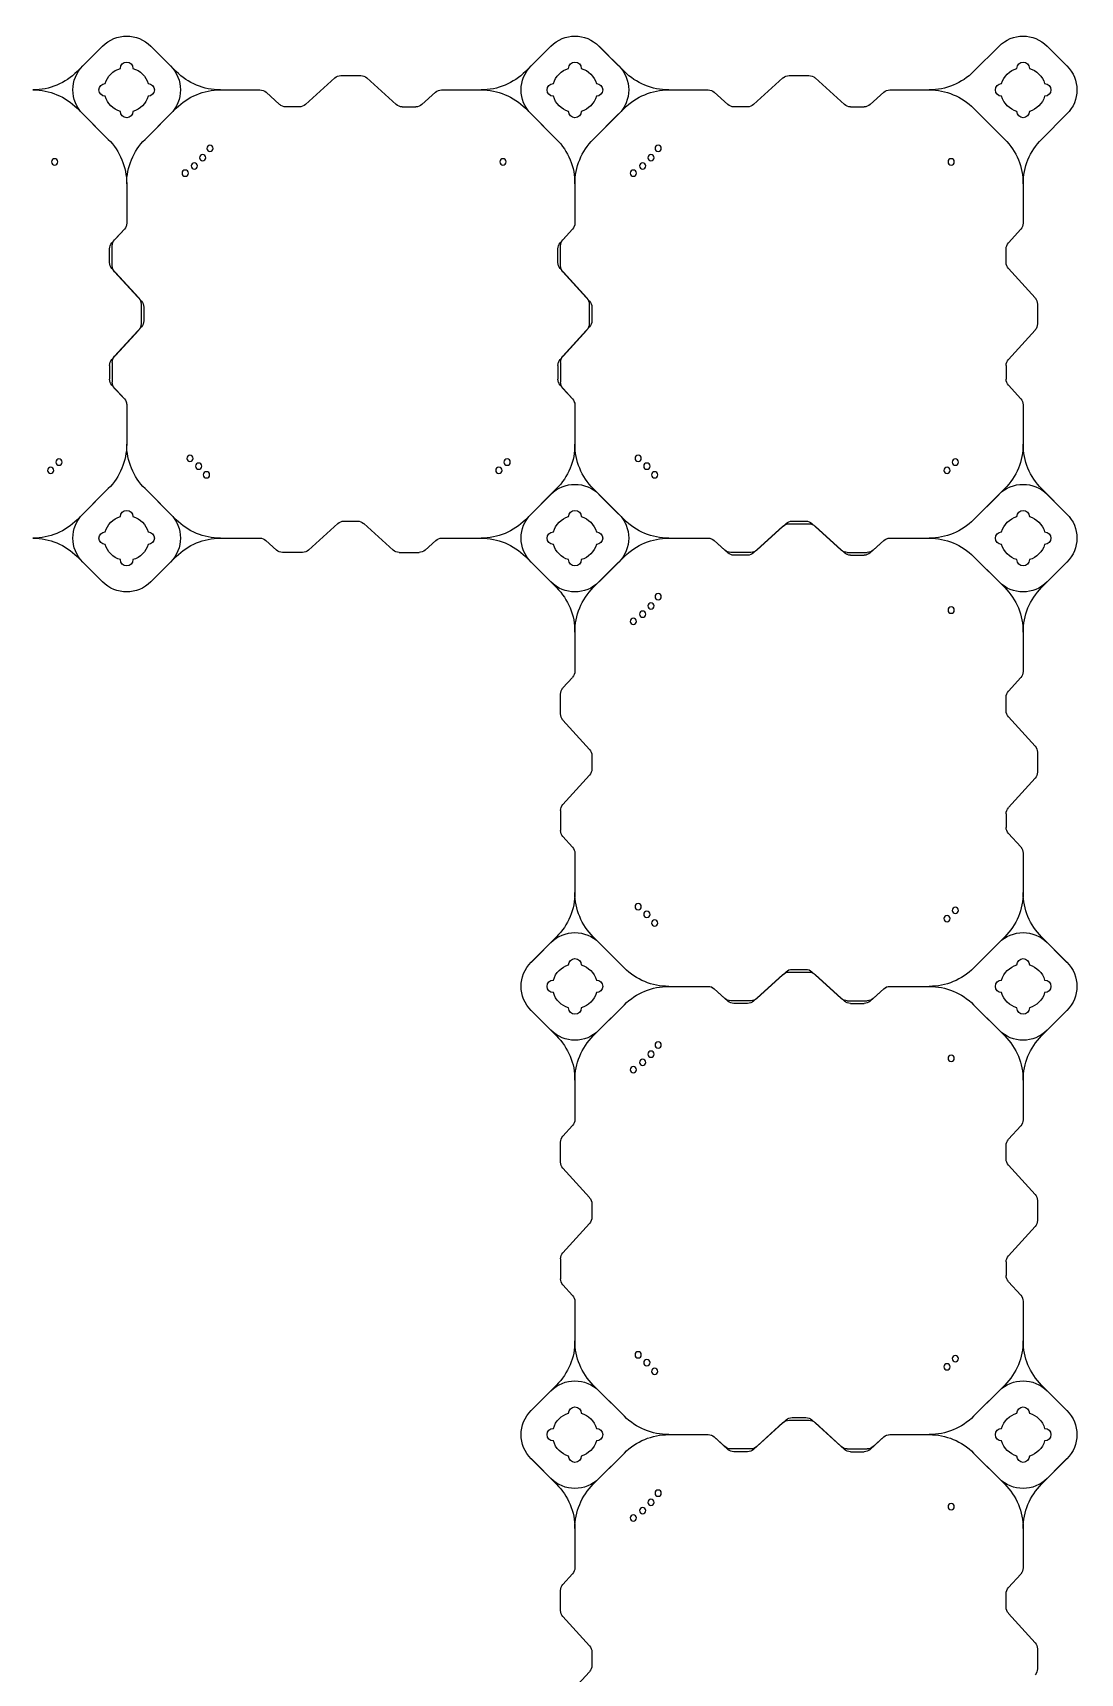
# Model space of a CAD drawing. Header units: millimetres. Extents: x -1612139 to -1260738, y 1141106 to 1536160.
# Drawn here: x -1304318 to -1303150, y 1196665 to 1198495 of the extents above; entities that cross this region are included whole.
import ezdxf

# ---------------------------------------------------------------- set-up
doc = ezdxf.new("R2010")
doc.units = ezdxf.units.MM
doc.header["$LTSCALE"] = 10
doc.layers.get('0').update_dxf_attribs({"linetype": 'CONTINUOUS'})
doc.layers.add('W-FLOAT_BOWL浮筒', color=253, linetype='CONTINUOUS')

# ---------------------------------------------------------------- blocks, each defined once
blk = doc.blocks.new('橙色')
at = {"layer": 'W-FLOAT_BOWL浮筒', "color": 30}
for p, q in [((10486.6, -10202.9), (10516.4, -10235.6)), ((10519, -10257.6), (10519, -10242.4)), ((11016, -10261.1), (11016, -10238.9)), ((10486.6, -10297.1), (10516.4, -10264.4)), ((10983.6, -10300.6), (11013.4, -10267.9)), ((10484, -10303.9), (10484, -10326.1)), ((10981, -10307.4), (10981, -10322.6)), ((10486.6, -10332.9), (10497.4, -10344.7)), ((10983.6, -10329.4), (10997.4, -10344.5)), ((10500, -10395.3), (10500, -10351.5)), ((11000, -10395.3), (11000, -10351.3)), ((10451.2, -10473.2), (10479.5, -10444.8)), ((10555.2, -10479.5), (10520.5, -10444.8)), ((10944.8, -10479.5), (10979.5, -10444.8)), ((11048.8, -10473.2), (11020.5, -10444.8)), ((10451.2, -10473.1), (10473.1, -10451.2)), ((10526.8, -10451.2), (10555.2, -10479.5)), ((10973.2, -10451.2), (10944.8, -10479.5)), ((11026.9, -10451.2), (11048.8, -10473.1)), ((10670.6, -10483.6), (10655.5, -10497.4)), ((10696.1, -10484), (10673.9, -10484)), ((10692.6, -10481), (10677.4, -10481)), ((10699.4, -10483.6), (10732.1, -10513.4)), ((10800.6, -10483.6), (10767.9, -10513.4)), ((10803.9, -10484), (10826.1, -10484)), ((10807.4, -10481), (10822.6, -10481)), ((10829.4, -10483.6), (10844.5, -10497.4)), ((10604.6, -10500), (10648.7, -10500)), ((10604.6, -10500), (10648.5, -10500)), ((10667.1, -10486.6), (10655.3, -10497.4)), ((10702.9, -10486.6), (10735.6, -10516.4)), ((10797.1, -10486.6), (10764.4, -10516.4)), ((10832.9, -10486.6), (10844.7, -10497.4)), ((10851.3, -10500), (10895.3, -10500)), ((10851.5, -10500), (10895.3, -10500)), ((10520.5, -10555.2), (10555.2, -10520.5)), ((10526.8, -10548.8), (10555.2, -10520.5)), ((10738.9, -10516), (10761.1, -10516)), ((10742.4, -10519), (10757.6, -10519)), ((10973.2, -10548.8), (10944.8, -10520.5)), ((10979.5, -10555.2), (10944.8, -10520.5)), ((10451.2, -10526.8), (10479.5, -10555.2)), ((10473.1, -10548.8), (10451.2, -10526.9)), ((11048.8, -10526.8), (11020.5, -10555.2)), ((11048.8, -10526.9), (11026.9, -10548.8)), ((10500, -10648.5), (10500, -10604.6)), ((11000, -10648.7), (11000, -10604.6)), ((10486.6, -10667.1), (10497.4, -10655.3)), ((10983.6, -10670.6), (10997.4, -10655.5)), ((10484, -10696.1), (10484, -10673.9)), ((10981, -10692.6), (10981, -10677.4)), ((10486.6, -10702.9), (10516.4, -10735.6)), ((10983.6, -10699.4), (11013.4, -10732.1)), ((11016, -10761.1), (11016, -10738.9)), ((10519, -10757.6), (10519, -10742.4)), ((10486.6, -10797.1), (10516.4, -10764.4)), ((10983.6, -10800.6), (11013.4, -10767.9)), ((10484, -10803.9), (10484, -10826.1)), ((10981, -10807.4), (10981, -10822.6)), ((10983.6, -10829.4), (10997.4, -10844.5)), ((10486.6, -10832.9), (10497.4, -10844.7)), ((10500, -10895.3), (10500, -10851.5)), ((11000, -10895.3), (11000, -10851.3)), ((10451.2, -10973.2), (10479.5, -10944.8)), ((10451.2, -10973.1), (10473.1, -10951.2)), ((10555.2, -10979.5), (10520.5, -10944.8)), ((10526.8, -10951.2), (10555.2, -10979.5)), ((10944.8, -10979.5), (10979.5, -10944.8)), ((10973.2, -10951.2), (10944.8, -10979.5)), ((11048.8, -10973.2), (11020.5, -10944.8)), ((11026.9, -10951.2), (11048.8, -10973.1)), ((10667.1, -10986.6), (10655.3, -10997.4)), ((10670.6, -10983.6), (10655.5, -10997.4)), ((10696.1, -10984), (10673.9, -10984)), ((10692.6, -10981), (10677.4, -10981)), ((10699.4, -10983.6), (10732.1, -11013.4)), ((10702.9, -10986.6), (10735.6, -11016.4)), ((10797.1, -10986.6), (10764.4, -11016.4)), ((10800.6, -10983.6), (10767.9, -11013.4)), ((10803.9, -10984), (10826.1, -10984)), ((10807.4, -10981), (10822.6, -10981)), ((10829.4, -10983.6), (10844.5, -10997.4)), ((10832.9, -10986.6), (10844.7, -10997.4)), ((10604.6, -11000), (10648.7, -11000)), ((10604.6, -11000), (10648.5, -11000)), ((10851.3, -11000), (10895.3, -11000)), ((10851.5, -11000), (10895.3, -11000)), ((10451.2, -11026.8), (10479.5, -11055.2)), ((10473.1, -11048.8), (10451.2, -11026.9)), ((10520.5, -11055.2), (10555.2, -11020.5)), ((10526.8, -11048.8), (10555.2, -11020.5)), ((10738.9, -11016), (10761.1, -11016)), ((10742.4, -11019), (10757.6, -11019)), ((10973.2, -11048.8), (10944.8, -11020.5)), ((10979.5, -11055.2), (10944.8, -11020.5)), ((11048.8, -11026.8), (11020.5, -11055.2)), ((11048.8, -11026.9), (11026.9, -11048.8)), ((10500, -11148.5), (10500, -11104.6)), ((11000, -11148.7), (11000, -11104.6)), ((10486.6, -11167.1), (10497.4, -11155.3)), ((10983.6, -11170.6), (10997.4, -11155.5)), ((10484, -11196.1), (10484, -11173.9)), ((10981, -11192.6), (10981, -11177.4)), ((10486.6, -11202.9), (10516.4, -11235.6)), ((10983.6, -11199.4), (11013.4, -11232.1)), ((10519, -11257.6), (10519, -11242.4)), ((11016, -11261.1), (11016, -11238.9)), ((10486.6, -11297.1), (10516.4, -11264.4)), ((10983.6, -11300.6), (11013.4, -11267.9)), ((10484, -11303.9), (10484, -11326.1)), ((10981, -11307.4), (10981, -11322.6)), ((10486.6, -11332.9), (10497.4, -11344.7)), ((10983.6, -11329.4), (10997.4, -11344.5)), ((10500, -11395.3), (10500, -11351.5)), ((11000, -11395.3), (11000, -11351.3)), ((9973.2, -11451.2), (9944.8, -11479.5)), ((9951.2, -11473.1), (9973.1, -11451.2)), ((10026.8, -11451.2), (10055.2, -11479.5)), ((10026.8, -11451.2), (10055.2, -11479.5)), ((10026.9, -11451.2), (10048.8, -11473.1)), ((10026.9, -11451.2), (10048.8, -11473.1)), ((10473.2, -11451.2), (10444.8, -11479.5)), ((10451.2, -11473.2), (10479.5, -11444.8)), ((10451.2, -11473.1), (10473.1, -11451.2)), ((10555.2, -11479.5), (10520.5, -11444.8)), ((10526.8, -11451.2), (10555.2, -11479.5)), ((10526.9, -11451.2), (10548.8, -11473.1)), ((10944.8, -11479.5), (10979.5, -11444.8)), ((10973.2, -11451.2), (10944.8, -11479.5)), ((11048.8, -11473.2), (11020.5, -11444.8)), ((11026.9, -11451.2), (11048.8, -11473.1)), ((10167.1, -11486.6), (10155.3, -11497.4)), ((10196.1, -11484), (10173.9, -11484)), ((10202.9, -11486.6), (10235.6, -11516.4)), ((10297.1, -11486.6), (10264.4, -11516.4)), ((10303.9, -11484), (10326.1, -11484)), ((10332.9, -11486.6), (10344.7, -11497.4)), ((10667.1, -11486.6), (10655.3, -11497.4)), ((10670.6, -11483.6), (10655.5, -11497.4)), ((10696.1, -11484), (10673.9, -11484)), ((10692.6, -11481), (10677.4, -11481)), ((10699.4, -11483.6), (10732.1, -11513.4)), ((10702.9, -11486.6), (10735.6, -11516.4)), ((10797.1, -11486.6), (10764.4, -11516.4)), ((10800.6, -11483.6), (10767.9, -11513.4)), ((10803.9, -11484), (10826.1, -11484)), ((10807.4, -11481), (10822.6, -11481)), ((10829.4, -11483.6), (10844.5, -11497.4)), ((10832.9, -11486.6), (10844.7, -11497.4)), ((10104.6, -11500), (10148.5, -11500)), ((10351.5, -11500), (10395.3, -11500)), ((10604.6, -11500), (10648.7, -11500)), ((10604.6, -11500), (10648.5, -11500)), ((10851.3, -11500), (10895.3, -11500)), ((10851.5, -11500), (10895.3, -11500)), ((9979.5, -11555.2), (9944.8, -11520.5)), ((9951.2, -11526.8), (9979.5, -11555.2)), ((10020.5, -11555.2), (10055.2, -11520.5)), ((10020.5, -11555.2), (10055.2, -11520.5)), ((10048.8, -11526.8), (10020.5, -11555.2)), ((10048.8, -11526.8), (10020.5, -11555.2)), ((10242.4, -11519), (10257.6, -11519)), ((10479.5, -11555.2), (10444.8, -11520.5)), ((10451.2, -11526.8), (10479.5, -11555.2)), ((10473.1, -11548.8), (10451.2, -11526.9)), ((10520.5, -11555.2), (10555.2, -11520.5)), ((10548.8, -11526.8), (10520.5, -11555.2)), ((10526.8, -11548.8), (10555.2, -11520.5)), ((10738.9, -11516), (10761.1, -11516)), ((10742.4, -11519), (10757.6, -11519)), ((10973.2, -11548.8), (10944.8, -11520.5)), ((10979.5, -11555.2), (10944.8, -11520.5)), ((11048.8, -11526.8), (11020.5, -11555.2)), ((11048.8, -11526.9), (11026.9, -11548.8)), ((10000, -11648.7), (10000, -11604.6)), ((10000, -11648.7), (10000, -11604.6)), ((10000, -11648.5), (10000, -11604.6)), ((10000, -11648.5), (10000, -11604.6)), ((10500, -11648.7), (10500, -11604.6)), ((10500, -11648.5), (10500, -11604.6)), ((11000, -11648.7), (11000, -11604.6)), ((9983.6, -11670.6), (9997.4, -11655.5)), ((9986.6, -11667.1), (9997.4, -11655.3)), ((10483.6, -11670.6), (10497.4, -11655.5)), ((10486.6, -11667.1), (10497.4, -11655.3)), ((10983.6, -11670.6), (10997.4, -11655.5)), ((9984, -11696.1), (9984, -11673.9)), ((10484, -11696.1), (10484, -11673.9)), ((9981, -11692.6), (9981, -11677.4)), ((10481, -11692.6), (10481, -11677.4)), ((10981, -11692.6), (10981, -11677.4)), ((9983.6, -11699.4), (10013.4, -11732.1)), ((9986.6, -11702.9), (10016.4, -11735.6)), ((10483.6, -11699.4), (10513.4, -11732.1)), ((10486.6, -11702.9), (10516.4, -11735.6)), ((10983.6, -11699.4), (11013.4, -11732.1)), ((10016, -11761.1), (10016, -11738.9)), ((10019, -11757.6), (10019, -11742.4)), ((10516, -11761.1), (10516, -11738.9)), ((10519, -11757.6), (10519, -11742.4)), ((11016, -11761.1), (11016, -11738.9)), ((9986.6, -11797.1), (10016.4, -11764.4)), ((10486.6, -11797.1), (10516.4, -11764.4)), ((9983.6, -11800.6), (10013.4, -11767.9)), ((10483.6, -11800.6), (10513.4, -11767.9)), ((10983.6, -11800.6), (11013.4, -11767.9)), ((9981, -11807.4), (9981, -11822.6)), ((9984, -11803.9), (9984, -11826.1)), ((10481, -11807.4), (10481, -11822.6)), ((10484, -11803.9), (10484, -11826.1)), ((10981, -11807.4), (10981, -11822.6)), ((9983.6, -11829.4), (9997.4, -11844.5)), ((9986.6, -11832.9), (9997.4, -11844.7)), ((10483.6, -11829.4), (10497.4, -11844.5)), ((10486.6, -11832.9), (10497.4, -11844.7)), ((10983.6, -11829.4), (10997.4, -11844.5)), ((10000, -11895.3), (10000, -11851.3)), ((10000, -11895.3), (10000, -11851.3)), ((10000, -11895.3), (10000, -11851.5)), ((10000, -11895.3), (10000, -11851.5)), ((10500, -11895.3), (10500, -11851.3)), ((10500, -11895.3), (10500, -11851.5)), ((11000, -11895.3), (11000, -11851.3)), ((9944.8, -11979.5), (9979.5, -11944.8)), ((9951.2, -11973.2), (9979.5, -11944.8)), ((10048.8, -11973.2), (10020.5, -11944.8)), ((10048.8, -11973.2), (10020.5, -11944.8)), ((10055.2, -11979.5), (10020.5, -11944.8)), ((10055.2, -11979.5), (10020.5, -11944.8)), ((10444.8, -11979.5), (10479.5, -11944.8)), ((10451.2, -11973.2), (10479.5, -11944.8)), ((10548.8, -11973.2), (10520.5, -11944.8)), ((10555.2, -11979.5), (10520.5, -11944.8)), ((10944.8, -11979.5), (10979.5, -11944.8)), ((11048.8, -11973.2), (11020.5, -11944.8)), ((10170.6, -11983.6), (10155.5, -11997.4)), ((10192.6, -11981), (10177.4, -11981)), ((10199.4, -11983.6), (10232.1, -12013.4)), ((10300.6, -11983.6), (10267.9, -12013.4)), ((10307.4, -11981), (10322.6, -11981)), ((10329.4, -11983.6), (10344.5, -11997.4)), ((10670.6, -11983.6), (10655.5, -11997.4)), ((10692.6, -11981), (10677.4, -11981)), ((10699.4, -11983.6), (10732.1, -12013.4)), ((10800.6, -11983.6), (10767.9, -12013.4)), ((10807.4, -11981), (10822.6, -11981)), ((10829.4, -11983.6), (10844.5, -11997.4)), ((10104.6, -12000), (10148.7, -12000)), ((10351.3, -12000), (10395.3, -12000)), ((10604.6, -12000), (10648.7, -12000)), ((10851.3, -12000), (10895.3, -12000)), ((9973.2, -12048.8), (9944.8, -12020.5)), ((10026.8, -12048.8), (10055.2, -12020.5)), ((10026.8, -12048.8), (10055.2, -12020.5)), ((10238.9, -12016), (10261.1, -12016)), ((10473.2, -12048.8), (10444.8, -12020.5)), ((10526.8, -12048.8), (10555.2, -12020.5)), ((10738.9, -12016), (10761.1, -12016)), ((10973.2, -12048.8), (10944.8, -12020.5)), ((9973.1, -12048.8), (9951.2, -12026.9)), ((10048.8, -12026.9), (10026.9, -12048.8)), ((10048.8, -12026.9), (10026.9, -12048.8)), ((10473.1, -12048.8), (10451.2, -12026.9)), ((10548.8, -12026.9), (10526.9, -12048.8)), ((11048.8, -12026.9), (11026.9, -12048.8))]:
    blk.add_line(p, q, dxfattribs=at)
for centre in [(10565.3, -10407.1), (10575.6, -10415.2), (10584.8, -10424.4), (10919.7, -10419.7), (10592.9, -10434.7), (10589, -10570.6), (10915.2, -10575.6), (10570.6, -10589), (10580.3, -10580.3), (10924.4, -10584.8), (10565.3, -10907.1), (10575.6, -10915.2), (10584.8, -10924.4), (10919.7, -10919.7), (10592.9, -10934.7), (10589, -11070.6), (10570.6, -11089), (10580.3, -11080.3), (10915.2, -11075.6), (10924.4, -11084.8), (10565.3, -11407.1), (10575.6, -11415.2), (10919.7, -11419.7), (10584.8, -11424.4), (10592.9, -11434.7), (9915.2, -11575.6), (9924.4, -11584.8), (10080.3, -11580.3), (10089, -11570.6), (10415.2, -11575.6), (10424.4, -11584.8), (10580.3, -11580.3), (10589, -11570.6), (10915.2, -11575.6), (10924.4, -11584.8), (10070.6, -11589), (10570.6, -11589), (10065.3, -11907.1), (10075.6, -11915.2), (10565.3, -11907.1), (10575.6, -11915.2), (9919.7, -11919.7), (10084.8, -11924.4), (10419.7, -11919.7), (10584.8, -11924.4), (10919.7, -11919.7), (10092.9, -11934.7), (10592.9, -11934.7)]:
    blk.add_circle(centre, 3.5, dxfattribs=at)
for centre, radius, start, end in [((10509, -10242.4), 10, 0, 42.2737), ((11006, -10238.9), 10, 0, 42.2737), ((10509, -10257.6), 10, 317.7263, 0), ((11006, -10261.1), 10, 317.7263, 0), ((10494, -10303.9), 10, 137.7263, 180), ((10991, -10307.4), 10, 137.7263, 180), ((10494, -10326.1), 10, 180, 222.2737), ((10991, -10322.6), 10, 180, 222.2737), ((10490, -10351.5), 10, 0, 42.2737), ((10990, -10351.3), 10, 0, 42.2737), ((10430, -10395.3), 70, 315, 0), ((10570, -10395.3), 70, 180, 225), ((10930, -10395.3), 70, 315, 0), ((11070, -10395.3), 70, 180, 225), ((10500, -10478), 38, 45, 135), ((11000, -10478), 38, 45, 135), ((10478, -10500), 38, 135, 225), ((10478, -10500), 38, 135, 225), ((10500, -10500), 25, 106.2602, 163.7398), ((10500, -10500), 25, 106.2602, 163.7398), ((10500, -10476), 7, 0, 180), ((10500, -10476), 7, 0, 180), ((10500, -10500), 25, 16.2602, 73.7398), ((10500, -10500), 25, 16.2602, 73.7398), ((10604.7, -10430), 70, 225, 270), ((10604.7, -10430), 70, 225, 270), ((10673.9, -10494), 10, 90, 132.2737), ((10677.4, -10491), 10, 90, 132.2737), ((10692.6, -10491), 10, 47.7263, 90), ((10696.1, -10494), 10, 47.7263, 90), ((10803.9, -10494), 10, 90, 132.2737), ((10807.4, -10491), 10, 90, 132.2737), ((10822.6, -10491), 10, 47.7263, 90), ((10826.1, -10494), 10, 47.7263, 90), ((10895.3, -10430), 70, 270, 315), ((10895.3, -10430), 70, 270, 315), ((11000, -10500), 25, 106.2602, 163.7398), ((11000, -10500), 25, 106.2602, 163.7398), ((11000, -10476), 7, 0, 180), ((11000, -10476), 7, 0, 180), ((11000, -10500), 25, 16.2602, 73.7398), ((11000, -10500), 25, 16.2602, 73.7398), ((11022, -10500), 38, 315, 45), ((11022, -10500), 38, 315, 45), ((10476, -10500), 7, 90, 270), ((10476, -10500), 7, 90, 270), ((10524, -10500), 7, 270, 90), ((10524, -10500), 7, 270, 90), ((10604.7, -10570), 70, 90, 135), ((10604.7, -10570), 70, 90, 135), ((10648.5, -10490), 10, 270, 312.2737), ((10648.7, -10490), 10, 270, 312.2737), ((10851.3, -10490), 10, 227.7263, 270), ((10851.5, -10490), 10, 227.7263, 270), ((10895.3, -10570), 70, 45, 90), ((10895.3, -10570), 70, 45, 90), ((10976, -10500), 7, 90, 270), ((10976, -10500), 7, 90, 270), ((11024, -10500), 7, 270, 90), ((11024, -10500), 7, 270, 90), ((10500, -10500), 25, 196.2602, 253.7398), ((10500, -10500), 25, 196.2602, 253.7398), ((10500, -10500), 25, 286.2602, 343.7398), ((10500, -10500), 25, 286.2602, 343.7398), ((10738.9, -10506), 10, 227.7263, 270), ((10742.4, -10509), 10, 227.7263, 270), ((10757.6, -10509), 10, 270, 312.2737), ((10761.1, -10506), 10, 270, 312.2737), ((11000, -10500), 25, 196.2602, 253.7398), ((11000, -10500), 25, 196.2602, 253.7398), ((11000, -10500), 25, 286.2602, 343.7398), ((11000, -10500), 25, 286.2602, 343.7398), ((10500, -10524), 7, 180, 0), ((10500, -10524), 7, 180, 0), ((11000, -10524), 7, 180, 0), ((11000, -10524), 7, 180, 0), ((10500, -10522), 38, 225, 315), ((10430, -10604.7), 70, 0, 45), ((10570, -10604.7), 70, 135, 180), ((11000, -10522), 38, 225, 315), ((10930, -10604.7), 70, 0, 45), ((11070, -10604.7), 70, 135, 180), ((10490, -10648.5), 10, 317.7263, 0), ((10990, -10648.7), 10, 317.7263, 0), ((10494, -10673.9), 10, 137.7263, 180), ((10991, -10677.4), 10, 137.7263, 180), ((10494, -10696.1), 10, 180, 222.2737), ((10991, -10692.6), 10, 180, 222.2737), ((10509, -10742.4), 10, 0, 42.2737), ((11006, -10738.9), 10, 0, 42.2737), ((10509, -10757.6), 10, 317.7263, 0), ((11006, -10761.1), 10, 317.7263, 0), ((10494, -10803.9), 10, 137.7263, 180), ((10991, -10807.4), 10, 137.7263, 180), ((10494, -10826.1), 10, 180, 222.2737), ((10991, -10822.6), 10, 180, 222.2737), ((10490, -10851.5), 10, 0, 42.2737), ((10990, -10851.3), 10, 0, 42.2737), ((10430, -10895.3), 70, 315, 0), ((10570, -10895.3), 70, 180, 225), ((10930, -10895.3), 70, 315, 0), ((11070, -10895.3), 70, 180, 225), ((10500, -10978), 38, 45, 135), ((11000, -10978), 38, 45, 135), ((10478, -11000), 38, 135, 225), ((10478, -11000), 38, 135, 225), ((10500, -11000), 25, 106.2602, 163.7398), ((10500, -11000), 25, 106.2602, 163.7398), ((10500, -10976), 7, 0, 180), ((10500, -10976), 7, 0, 180), ((10500, -11000), 25, 16.2602, 73.7398), ((10500, -11000), 25, 16.2602, 73.7398), ((11000, -11000), 25, 106.2602, 163.7398), ((11000, -11000), 25, 106.2602, 163.7398), ((11000, -10976), 7, 0, 180), ((11000, -10976), 7, 0, 180), ((11000, -11000), 25, 16.2602, 73.7398), ((11000, -11000), 25, 16.2602, 73.7398), ((11022, -11000), 38, 315, 45), ((11022, -11000), 38, 315, 45), ((10476, -11000), 7, 90, 270), ((10476, -11000), 7, 90, 270), ((10524, -11000), 7, 270, 90), ((10524, -11000), 7, 270, 90), ((10604.7, -10930), 70, 225, 270), ((10604.7, -10930), 70, 225, 270), ((10673.9, -10994), 10, 90, 132.2737), ((10677.4, -10991), 10, 90, 132.2737), ((10692.6, -10991), 10, 47.7263, 90), ((10696.1, -10994), 10, 47.7263, 90), ((10803.9, -10994), 10, 90, 132.2737), ((10807.4, -10991), 10, 90, 132.2737), ((10822.6, -10991), 10, 47.7263, 90), ((10826.1, -10994), 10, 47.7263, 90), ((10895.3, -10930), 70, 270, 315), ((10895.3, -10930), 70, 270, 315), ((10976, -11000), 7, 90, 270), ((10976, -11000), 7, 90, 270), ((11024, -11000), 7, 270, 90), ((11024, -11000), 7, 270, 90), ((10500, -11000), 25, 196.2602, 253.7398), ((10500, -11000), 25, 196.2602, 253.7398), ((10500, -11000), 25, 286.2602, 343.7398), ((10500, -11000), 25, 286.2602, 343.7398), ((10604.7, -11070), 70, 90, 135), ((10604.7, -11070), 70, 90, 135), ((10648.5, -10990), 10, 270, 312.2737), ((10648.7, -10990), 10, 270, 312.2737), ((10738.9, -11006), 10, 227.7263, 270), ((10761.1, -11006), 10, 270, 312.2737), ((10851.3, -10990), 10, 227.7263, 270), ((10851.5, -10990), 10, 227.7263, 270), ((10895.3, -11070), 70, 45, 90), ((10895.3, -11070), 70, 45, 90), ((11000, -11000), 25, 196.2602, 253.7398), ((11000, -11000), 25, 196.2602, 253.7398), ((11000, -11000), 25, 286.2602, 343.7398), ((11000, -11000), 25, 286.2602, 343.7398), ((10500, -11024), 7, 180, 0), ((10500, -11024), 7, 180, 0), ((10742.4, -11009), 10, 227.7263, 270), ((10757.6, -11009), 10, 270, 312.2737), ((11000, -11024), 7, 180, 0), ((11000, -11024), 7, 180, 0), ((10500, -11022), 38, 225, 315), ((11000, -11022), 38, 225, 315), ((10430, -11104.7), 70, 0, 45), ((10570, -11104.7), 70, 135, 180), ((10930, -11104.7), 70, 0, 45), ((11070, -11104.7), 70, 135, 180), ((10490, -11148.5), 10, 317.7263, 0), ((10990, -11148.7), 10, 317.7263, 0), ((10494, -11173.9), 10, 137.7263, 180), ((10991, -11177.4), 10, 137.7263, 180), ((10494, -11196.1), 10, 180, 222.2737), ((10991, -11192.6), 10, 180, 222.2737), ((11006, -11238.9), 10, 0, 42.2737), ((10509, -11242.4), 10, 0, 42.2737), ((10509, -11257.6), 10, 317.7263, 0), ((11006, -11261.1), 10, 317.7263, 0), ((10494, -11303.9), 10, 137.7263, 180), ((10991, -11307.4), 10, 137.7263, 180), ((10494, -11326.1), 10, 180, 222.2737), ((10991, -11322.6), 10, 180, 222.2737), ((10990, -11351.3), 10, 0, 42.2737), ((10490, -11351.5), 10, 0, 42.2737), ((10430, -11395.3), 70, 315, 0), ((10570, -11395.3), 70, 180, 225), ((10930, -11395.3), 70, 315, 0), ((11070, -11395.3), 70, 180, 225), ((10000, -11478), 38, 45, 135), ((10000, -11478), 38, 45, 135), ((10500, -11478), 38, 45, 135), ((10500, -11478), 38, 45, 135), ((11000, -11478), 38, 45, 135), ((10000, -11476), 7, 0, 180), ((10000, -11476), 7, 0, 180), ((10500, -11476), 7, 0, 180), ((10500, -11476), 7, 0, 180), ((10500, -11476), 7, 0, 180), ((11000, -11476), 7, 0, 180), ((11000, -11476), 7, 0, 180), ((9895.3, -11430), 70, 270, 315), ((9978, -11500), 38, 135, 225), ((10000, -11500), 25, 106.2602, 163.7398), ((10000, -11500), 25, 106.2602, 163.7398), ((10000, -11500), 25, 16.2602, 73.7398), ((10000, -11500), 25, 16.2602, 73.7398), ((10022, -11500), 38, 315, 45), ((10022, -11500), 38, 315, 45), ((10104.7, -11430), 70, 225, 270), ((10173.9, -11494), 10, 90, 132.2737), ((10196.1, -11494), 10, 47.7263, 90), ((10303.9, -11494), 10, 90, 132.2737), ((10326.1, -11494), 10, 47.7263, 90), ((10395.3, -11430), 70, 270, 315), ((10478, -11500), 38, 135, 225), ((10478, -11500), 38, 135, 225), ((10500, -11500), 25, 106.2602, 163.7398), ((10500, -11500), 25, 106.2602, 163.7398), ((10500, -11500), 25, 106.2602, 163.7398), ((10500, -11500), 25, 16.2602, 73.7398), ((10500, -11500), 25, 16.2602, 73.7398), ((10500, -11500), 25, 16.2602, 73.7398), ((10522, -11500), 38, 315, 45), ((10604.7, -11430), 70, 225, 270), ((10604.7, -11430), 70, 225, 270), ((10673.9, -11494), 10, 90, 132.2737), ((10677.4, -11491), 10, 90, 132.2737), ((10692.6, -11491), 10, 47.7263, 90), ((10696.1, -11494), 10, 47.7263, 90), ((10803.9, -11494), 10, 90, 132.2737), ((10807.4, -11491), 10, 90, 132.2737), ((10822.6, -11491), 10, 47.7263, 90), ((10826.1, -11494), 10, 47.7263, 90), ((10895.3, -11430), 70, 270, 315), ((10895.3, -11430), 70, 270, 315), ((11000, -11500), 25, 106.2602, 163.7398), ((11000, -11500), 25, 106.2602, 163.7398), ((11000, -11500), 25, 16.2602, 73.7398), ((11000, -11500), 25, 16.2602, 73.7398), ((11022, -11500), 38, 315, 45), ((11022, -11500), 38, 315, 45), ((9895.3, -11570), 70, 45, 90), ((9976, -11500), 7, 90, 270), ((9976, -11500), 7, 90, 270), ((10000, -11500), 25, 196.2602, 253.7398), ((10000, -11500), 25, 196.2602, 253.7398), ((10000, -11500), 25, 286.2602, 343.7398), ((10000, -11500), 25, 286.2602, 343.7398), ((10024, -11500), 7, 270, 90), ((10024, -11500), 7, 270, 90), ((10104.7, -11570), 70, 90, 135), ((10148.5, -11490), 10, 270, 312.2737), ((10351.5, -11490), 10, 227.7263, 270), ((10395.3, -11570), 70, 45, 90), ((10476, -11500), 7, 90, 270), ((10476, -11500), 7, 90, 270), ((10476, -11500), 7, 90, 270), ((10500, -11500), 25, 196.2602, 253.7398), ((10500, -11500), 25, 196.2602, 253.7398), ((10500, -11500), 25, 196.2602, 253.7398), ((10500, -11500), 25, 286.2602, 343.7398), ((10500, -11500), 25, 286.2602, 343.7398), ((10500, -11500), 25, 286.2602, 343.7398), ((10524, -11500), 7, 270, 90), ((10524, -11500), 7, 270, 90), ((10524, -11500), 7, 270, 90), ((10604.7, -11570), 70, 90, 135), ((10604.7, -11570), 70, 90, 135), ((10648.5, -11490), 10, 270, 312.2737), ((10648.7, -11490), 10, 270, 312.2737), ((10851.3, -11490), 10, 227.7263, 270), ((10851.5, -11490), 10, 227.7263, 270), ((10895.3, -11570), 70, 45, 90), ((10895.3, -11570), 70, 45, 90), ((10976, -11500), 7, 90, 270), ((10976, -11500), 7, 90, 270), ((11000, -11500), 25, 196.2602, 253.7398), ((11000, -11500), 25, 196.2602, 253.7398), ((11000, -11500), 25, 286.2602, 343.7398), ((11000, -11500), 25, 286.2602, 343.7398), ((11024, -11500), 7, 270, 90), ((11024, -11500), 7, 270, 90), ((10000, -11524), 7, 180, 0), ((10000, -11524), 7, 180, 0), ((10242.4, -11509), 10, 227.7263, 270), ((10257.6, -11509), 10, 270, 312.2737), ((10500, -11524), 7, 180, 0), ((10500, -11524), 7, 180, 0), ((10500, -11524), 7, 180, 0), ((10738.9, -11506), 10, 227.7263, 270), ((10742.4, -11509), 10, 227.7263, 270), ((10757.6, -11509), 10, 270, 312.2737), ((10761.1, -11506), 10, 270, 312.2737), ((11000, -11524), 7, 180, 0), ((11000, -11524), 7, 180, 0), ((9930, -11604.7), 70, 0, 45), ((9930, -11604.7), 70, 0, 45), ((10070, -11604.7), 70, 135, 180), ((10070, -11604.7), 70, 135, 180), ((10070, -11604.7), 70, 135, 180), ((10070, -11604.7), 70, 135, 180), ((10500, -11522), 38, 225, 315), ((10430, -11604.7), 70, 0, 45), ((10430, -11604.7), 70, 0, 45), ((10570, -11604.7), 70, 135, 180), ((10570, -11604.7), 70, 135, 180), ((11000, -11522), 38, 225, 315), ((10930, -11604.7), 70, 0, 45), ((11070, -11604.7), 70, 135, 180), ((9990, -11648.5), 10, 317.7263, 0), ((9990, -11648.5), 10, 317.7263, 0), ((9990, -11648.7), 10, 317.7263, 0), ((9990, -11648.7), 10, 317.7263, 0), ((10490, -11648.5), 10, 317.7263, 0), ((10490, -11648.7), 10, 317.7263, 0), ((10990, -11648.7), 10, 317.7263, 0), ((9991, -11677.4), 10, 137.7263, 180), ((9994, -11673.9), 10, 137.7263, 180), ((10491, -11677.4), 10, 137.7263, 180), ((10494, -11673.9), 10, 137.7263, 180), ((10991, -11677.4), 10, 137.7263, 180), ((9991, -11692.6), 10, 180, 222.2737), ((9994, -11696.1), 10, 180, 222.2737), ((10491, -11692.6), 10, 180, 222.2737), ((10494, -11696.1), 10, 180, 222.2737), ((10991, -11692.6), 10, 180, 222.2737), ((10006, -11738.9), 10, 0, 42.2737), ((10009, -11742.4), 10, 0, 42.2737), ((10506, -11738.9), 10, 0, 42.2737), ((10509, -11742.4), 10, 0, 42.2737), ((11006, -11738.9), 10, 0, 42.2737), ((10006, -11761.1), 10, 317.7263, 0), ((10009, -11757.6), 10, 317.7263, 0), ((10506, -11761.1), 10, 317.7263, 0), ((10509, -11757.6), 10, 317.7263, 0), ((11006, -11761.1), 10, 317.7263, 0), ((9991, -11807.4), 10, 137.7263, 180), ((9994, -11803.9), 10, 137.7263, 180), ((10491, -11807.4), 10, 137.7263, 180), ((10494, -11803.9), 10, 137.7263, 180), ((10991, -11807.4), 10, 137.7263, 180), ((9991, -11822.6), 10, 180, 222.2737), ((9994, -11826.1), 10, 180, 222.2737), ((10491, -11822.6), 10, 180, 222.2737), ((10494, -11826.1), 10, 180, 222.2737), ((10991, -11822.6), 10, 180, 222.2737), ((9990, -11851.3), 10, 0, 42.2737), ((9990, -11851.3), 10, 0, 42.2737), ((9990, -11851.5), 10, 0, 42.2737), ((9990, -11851.5), 10, 0, 42.2737), ((10490, -11851.3), 10, 0, 42.2737), ((10490, -11851.5), 10, 0, 42.2737), ((10990, -11851.3), 10, 0, 42.2737), ((9930, -11895.3), 70, 315, 0), ((9930, -11895.3), 70, 315, 0), ((10070, -11895.3), 70, 180, 225), ((10070, -11895.3), 70, 180, 225), ((10070, -11895.3), 70, 180, 225), ((10070, -11895.3), 70, 180, 225), ((10430, -11895.3), 70, 315, 0), ((10430, -11895.3), 70, 315, 0), ((10570, -11895.3), 70, 180, 225), ((10570, -11895.3), 70, 180, 225), ((10930, -11895.3), 70, 315, 0), ((11070, -11895.3), 70, 180, 225), ((9895.3, -11930), 70, 270, 315), ((9978, -12000), 38, 135, 225), ((10000, -12000), 25, 106.2602, 163.7398), ((10000, -12000), 25, 106.2602, 163.7398), ((10000, -11976), 7, 0, 180), ((10000, -11976), 7, 0, 180), ((10000, -12000), 25, 16.2602, 73.7398), ((10000, -12000), 25, 16.2602, 73.7398), ((10022, -12000), 38, 315, 45), ((10022, -12000), 38, 315, 45), ((10104.7, -11930), 70, 225, 270), ((10177.4, -11991), 10, 90, 132.2737), ((10192.6, -11991), 10, 47.7263, 90), ((10307.4, -11991), 10, 90, 132.2737), ((10322.6, -11991), 10, 47.7263, 90), ((10395.3, -11930), 70, 270, 315), ((10478, -12000), 38, 135, 225), ((10500, -12000), 25, 106.2602, 163.7398), ((10500, -12000), 25, 106.2602, 163.7398), ((10500, -11976), 7, 0, 180), ((10500, -11976), 7, 0, 180), ((10500, -12000), 25, 16.2602, 73.7398), ((10500, -12000), 25, 16.2602, 73.7398), ((10522, -12000), 38, 315, 45), ((10604.7, -11930), 70, 225, 270), ((10677.4, -11991), 10, 90, 132.2737), ((10692.6, -11991), 10, 47.7263, 90), ((10807.4, -11991), 10, 90, 132.2737), ((10822.6, -11991), 10, 47.7263, 90), ((10895.3, -11930), 70, 270, 315), ((11000, -12000), 25, 106.2602, 163.7398), ((11000, -11976), 7, 0, 180), ((11000, -12000), 25, 16.2602, 73.7398), ((11022, -12000), 38, 315, 45), ((9895.3, -12070), 70, 45, 90), ((9976, -12000), 7, 90, 270), ((9976, -12000), 7, 90, 270), ((10024, -12000), 7, 270, 90), ((10024, -12000), 7, 270, 90), ((10104.7, -12070), 70, 90, 135), ((10148.7, -11990), 10, 270, 312.2737), ((10351.3, -11990), 10, 227.7263, 270), ((10395.3, -12070), 70, 45, 90), ((10476, -12000), 7, 90, 270), ((10476, -12000), 7, 90, 270), ((10524, -12000), 7, 270, 90), ((10524, -12000), 7, 270, 90), ((10604.7, -12070), 70, 90, 135), ((10648.7, -11990), 10, 270, 312.2737), ((10851.3, -11990), 10, 227.7263, 270), ((10895.3, -12070), 70, 45, 90), ((10976, -12000), 7, 90, 270), ((11024, -12000), 7, 270, 90), ((10000, -12000), 25, 196.2602, 253.7398), ((10000, -12000), 25, 196.2602, 253.7398), ((10000, -12000), 25, 286.2602, 343.7398), ((10000, -12000), 25, 286.2602, 343.7398), ((10238.9, -12006), 10, 227.7263, 270), ((10261.1, -12006), 10, 270, 312.2737), ((10500, -12000), 25, 196.2602, 253.7398), ((10500, -12000), 25, 196.2602, 253.7398), ((10500, -12000), 25, 286.2602, 343.7398), ((10500, -12000), 25, 286.2602, 343.7398), ((10738.9, -12006), 10, 227.7263, 270), ((10761.1, -12006), 10, 270, 312.2737), ((11000, -12000), 25, 196.2602, 253.7398), ((11000, -12000), 25, 286.2602, 343.7398), ((10000, -12024), 7, 180, 0), ((10000, -12024), 7, 180, 0), ((10500, -12024), 7, 180, 0), ((10500, -12024), 7, 180, 0), ((11000, -12024), 7, 180, 0), ((10000, -12022), 38, 225, 315), ((10000, -12022), 38, 225, 315), ((10500, -12022), 38, 225, 315), ((10500, -12022), 38, 225, 315), ((11000, -12022), 38, 225, 315)]:
    blk.add_arc(centre, radius, start, end, dxfattribs=at)

msp = doc.modelspace()

# ---------------------------------------------------------------- block references
at = {"xscale": -1, "rotation": 180}
msp.add_blockref('橙色', (-1314213.3, 1186431), dxfattribs=at)

doc.saveas('drawing.dxf')
